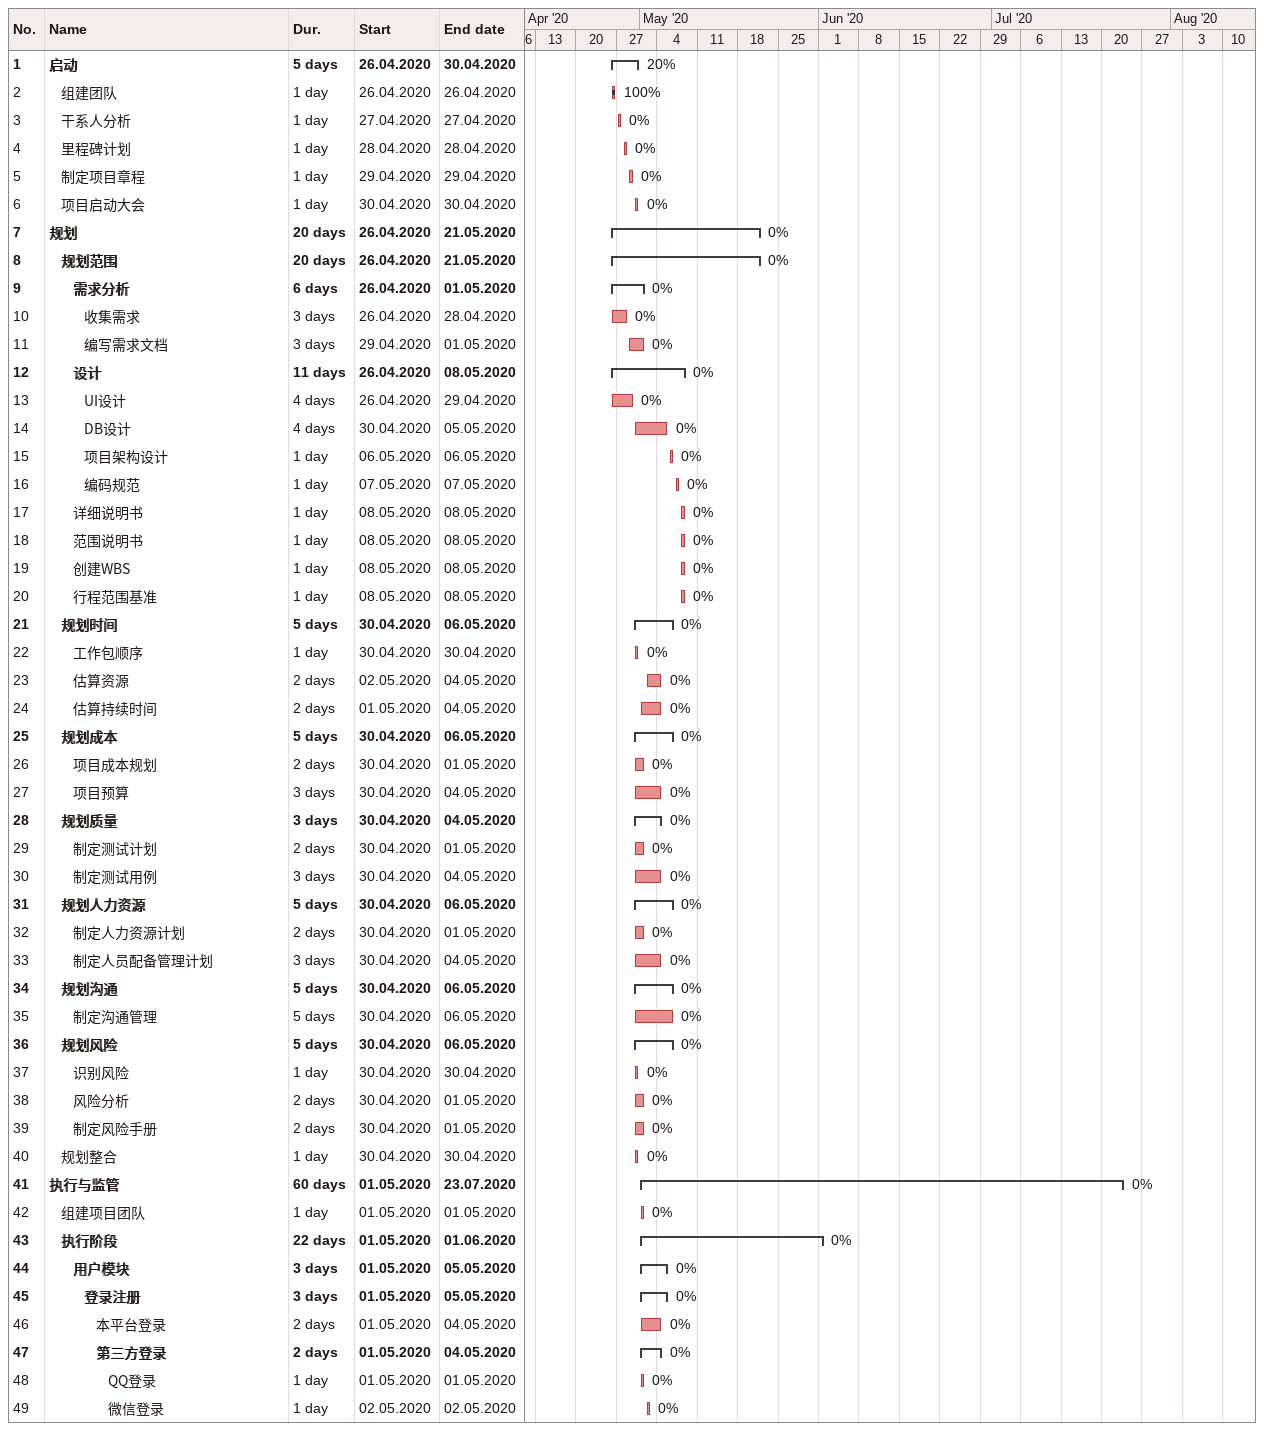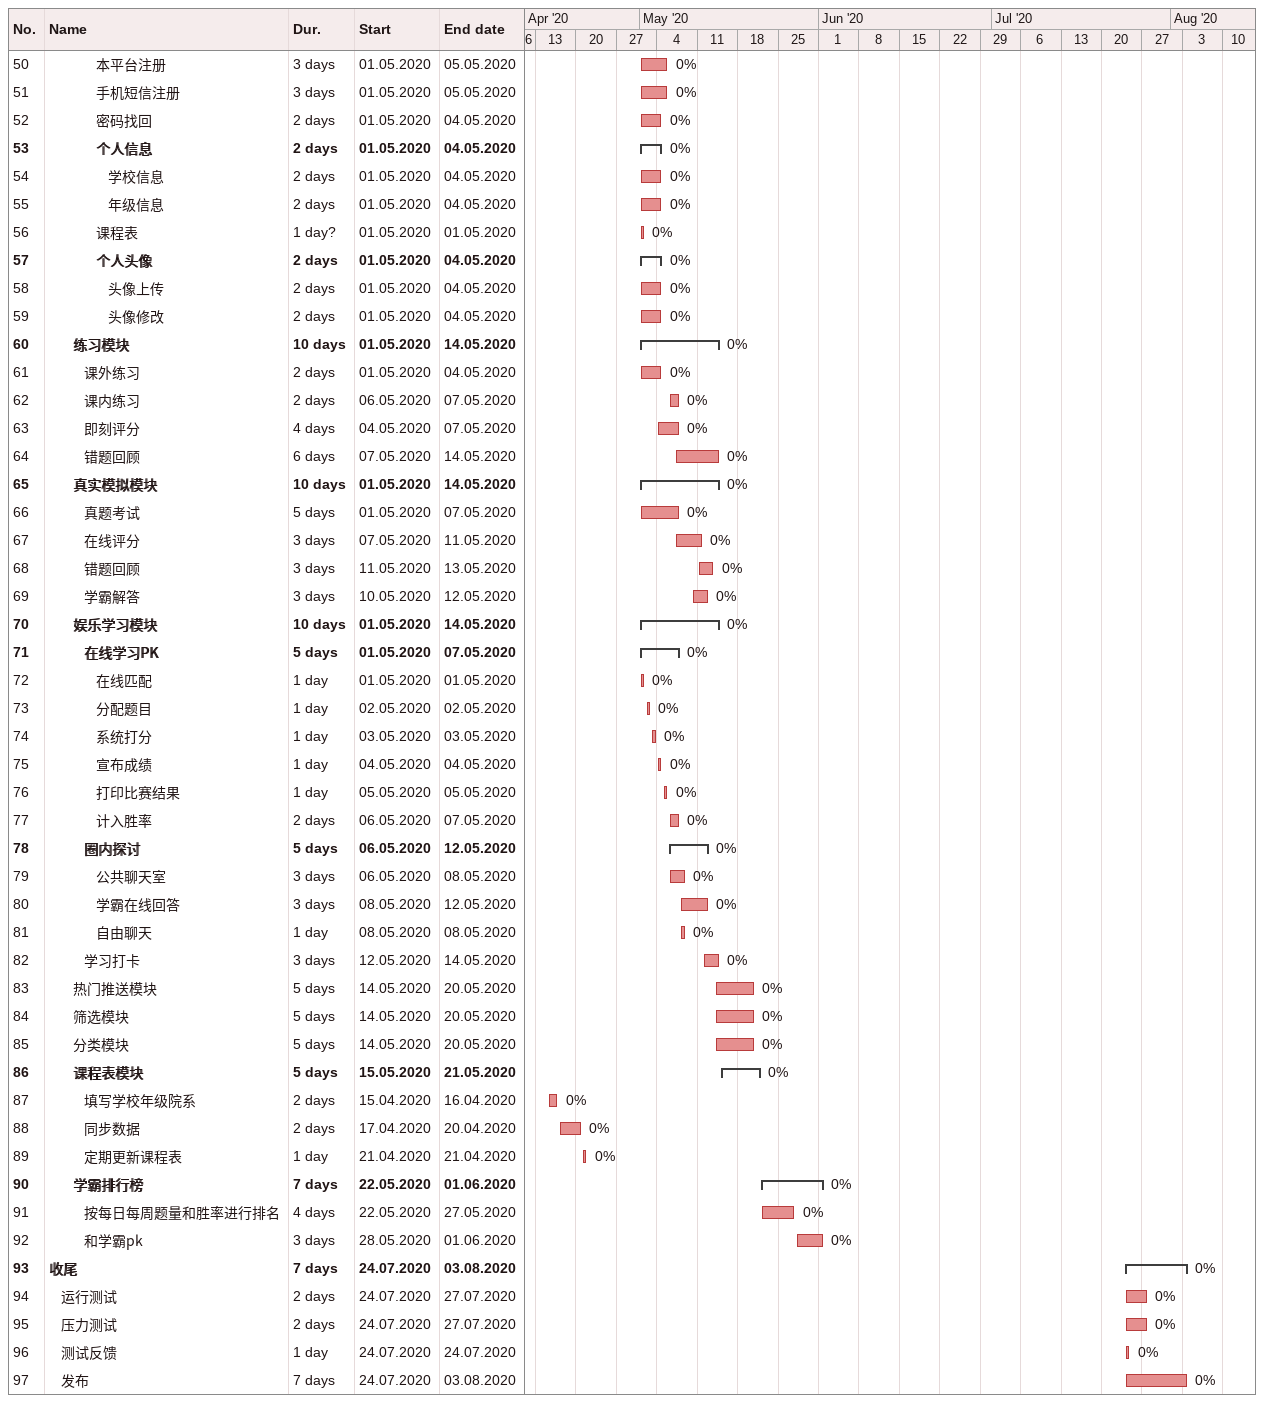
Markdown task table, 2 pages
| ID | Level | Task | Duration | Start | Finish | % complete |
|---|---|---|---|---|---|---|
| 1 | 1 | **启动** | 5d | 2020-04-26 | 2020-04-30 | 20 |
| 2 | 2 | 组建团队 | 1d | 2020-04-26 | 2020-04-26 | 100 |
| 3 | 2 | 干系人分析 | 1d | 2020-04-27 | 2020-04-27 | 0 |
| 4 | 2 | 里程碑计划 | 1d | 2020-04-28 | 2020-04-28 | 0 |
| 5 | 2 | 制定项目章程 | 1d | 2020-04-29 | 2020-04-29 | 0 |
| 6 | 2 | 项目启动大会 | 1d | 2020-04-30 | 2020-04-30 | 0 |
| 7 | 1 | **规划** | 20d | 2020-04-26 | 2020-05-21 | 0 |
| 8 | 2 | **规划范围** | 20d | 2020-04-26 | 2020-05-21 | 0 |
| 9 | 3 | **需求分析** | 6d | 2020-04-26 | 2020-05-01 | 0 |
| 10 | 4 | 收集需求 | 3d | 2020-04-26 | 2020-04-28 | 0 |
| 11 | 4 | 编写需求文档 | 3d | 2020-04-29 | 2020-05-01 | 0 |
| 12 | 3 | **设计** | 11d | 2020-04-26 | 2020-05-08 | 0 |
| 13 | 4 | UI设计 | 4d | 2020-04-26 | 2020-04-29 | 0 |
| 14 | 4 | DB设计 | 4d | 2020-04-30 | 2020-05-05 | 0 |
| 15 | 4 | 项目架构设计 | 1d | 2020-05-06 | 2020-05-06 | 0 |
| 16 | 4 | 编码规范 | 1d | 2020-05-07 | 2020-05-07 | 0 |
| 17 | 3 | 详细说明书 | 1d | 2020-05-08 | 2020-05-08 | 0 |
| 18 | 3 | 范围说明书 | 1d | 2020-05-08 | 2020-05-08 | 0 |
| 19 | 3 | 创建WBS | 1d | 2020-05-08 | 2020-05-08 | 0 |
| 20 | 3 | 行程范围基准 | 1d | 2020-05-08 | 2020-05-08 | 0 |
| 21 | 2 | **规划时间** | 5d | 2020-04-30 | 2020-05-06 | 0 |
| 22 | 3 | 工作包顺序 | 1d | 2020-04-30 | 2020-04-30 | 0 |
| 23 | 3 | 估算资源 | 2d | 2020-05-02 | 2020-05-04 | 0 |
| 24 | 3 | 估算持续时间 | 2d | 2020-05-01 | 2020-05-04 | 0 |
| 25 | 2 | **规划成本** | 5d | 2020-04-30 | 2020-05-06 | 0 |
| 26 | 3 | 项目成本规划 | 2d | 2020-04-30 | 2020-05-01 | 0 |
| 27 | 3 | 项目预算 | 3d | 2020-04-30 | 2020-05-04 | 0 |
| 28 | 2 | **规划质量** | 3d | 2020-04-30 | 2020-05-04 | 0 |
| 29 | 3 | 制定测试计划 | 2d | 2020-04-30 | 2020-05-01 | 0 |
| 30 | 3 | 制定测试用例 | 3d | 2020-04-30 | 2020-05-04 | 0 |
| 31 | 2 | **规划人力资源** | 5d | 2020-04-30 | 2020-05-06 | 0 |
| 32 | 3 | 制定人力资源计划 | 2d | 2020-04-30 | 2020-05-01 | 0 |
| 33 | 3 | 制定人员配备管理计划 | 3d | 2020-04-30 | 2020-05-04 | 0 |
| 34 | 2 | **规划沟通** | 5d | 2020-04-30 | 2020-05-06 | 0 |
| 35 | 3 | 制定沟通管理 | 5d | 2020-04-30 | 2020-05-06 | 0 |
| 36 | 2 | **规划风险** | 5d | 2020-04-30 | 2020-05-06 | 0 |
| 37 | 3 | 识别风险 | 1d | 2020-04-30 | 2020-04-30 | 0 |
| 38 | 3 | 风险分析 | 2d | 2020-04-30 | 2020-05-01 | 0 |
| 39 | 3 | 制定风险手册 | 2d | 2020-04-30 | 2020-05-01 | 0 |
| 40 | 2 | 规划整合 | 1d | 2020-04-30 | 2020-04-30 | 0 |
| 41 | 1 | **执行与监管** | 60d | 2020-05-01 | 2020-07-23 | 0 |
| 42 | 2 | 组建项目团队 | 1d | 2020-05-01 | 2020-05-01 | 0 |
| 43 | 2 | **执行阶段** | 22d | 2020-05-01 | 2020-06-01 | 0 |
| 44 | 3 | **用户模块** | 3d | 2020-05-01 | 2020-05-05 | 0 |
| 45 | 4 | **登录注册** | 3d | 2020-05-01 | 2020-05-05 | 0 |
| 46 | 5 | 本平台登录 | 2d | 2020-05-01 | 2020-05-04 | 0 |
| 47 | 5 | **第三方登录** | 2d | 2020-05-01 | 2020-05-04 | 0 |
| 48 | 6 | QQ登录 | 1d | 2020-05-01 | 2020-05-01 | 0 |
| 49 | 6 | 微信登录 | 1d | 2020-05-02 | 2020-05-02 | 0 |
| 50 | 5 | 本平台注册 | 3d | 2020-05-01 | 2020-05-05 | 0 |
| 51 | 5 | 手机短信注册 | 3d | 2020-05-01 | 2020-05-05 | 0 |
| 52 | 5 | 密码找回 | 2d | 2020-05-01 | 2020-05-04 | 0 |
| 53 | 5 | **个人信息** | 2d | 2020-05-01 | 2020-05-04 | 0 |
| 54 | 6 | 学校信息 | 2d | 2020-05-01 | 2020-05-04 | 0 |
| 55 | 6 | 年级信息 | 2d | 2020-05-01 | 2020-05-04 | 0 |
| 56 | 5 | 课程表 | 1d? | 2020-05-01 | 2020-05-01 | 0 |
| 57 | 5 | **个人头像** | 2d | 2020-05-01 | 2020-05-04 | 0 |
| 58 | 6 | 头像上传 | 2d | 2020-05-01 | 2020-05-04 | 0 |
| 59 | 6 | 头像修改 | 2d | 2020-05-01 | 2020-05-04 | 0 |
| 60 | 3 | **练习模块** | 10d | 2020-05-01 | 2020-05-14 | 0 |
| 61 | 4 | 课外练习 | 2d | 2020-05-01 | 2020-05-04 | 0 |
| 62 | 4 | 课内练习 | 2d | 2020-05-06 | 2020-05-07 | 0 |
| 63 | 4 | 即刻评分 | 4d | 2020-05-04 | 2020-05-07 | 0 |
| 64 | 4 | 错题回顾 | 6d | 2020-05-07 | 2020-05-14 | 0 |
| 65 | 3 | **真实模拟模块** | 10d | 2020-05-01 | 2020-05-14 | 0 |
| 66 | 4 | 真题考试 | 5d | 2020-05-01 | 2020-05-07 | 0 |
| 67 | 4 | 在线评分 | 3d | 2020-05-07 | 2020-05-11 | 0 |
| 68 | 4 | 错题回顾 | 3d | 2020-05-11 | 2020-05-13 | 0 |
| 69 | 4 | 学霸解答 | 3d | 2020-05-10 | 2020-05-12 | 0 |
| 70 | 3 | **娱乐学习模块** | 10d | 2020-05-01 | 2020-05-14 | 0 |
| 71 | 4 | **在线学习PK** | 5d | 2020-05-01 | 2020-05-07 | 0 |
| 72 | 5 | 在线匹配 | 1d | 2020-05-01 | 2020-05-01 | 0 |
| 73 | 5 | 分配题目 | 1d | 2020-05-02 | 2020-05-02 | 0 |
| 74 | 5 | 系统打分 | 1d | 2020-05-03 | 2020-05-03 | 0 |
| 75 | 5 | 宣布成绩 | 1d | 2020-05-04 | 2020-05-04 | 0 |
| 76 | 5 | 打印比赛结果 | 1d | 2020-05-05 | 2020-05-05 | 0 |
| 77 | 5 | 计入胜率 | 2d | 2020-05-06 | 2020-05-07 | 0 |
| 78 | 4 | **圈内探讨** | 5d | 2020-05-06 | 2020-05-12 | 0 |
| 79 | 5 | 公共聊天室 | 3d | 2020-05-06 | 2020-05-08 | 0 |
| 80 | 5 | 学霸在线回答 | 3d | 2020-05-08 | 2020-05-12 | 0 |
| 81 | 5 | 自由聊天 | 1d | 2020-05-08 | 2020-05-08 | 0 |
| 82 | 4 | 学习打卡 | 3d | 2020-05-12 | 2020-05-14 | 0 |
| 83 | 3 | 热门推送模块 | 5d | 2020-05-14 | 2020-05-20 | 0 |
| 84 | 3 | 筛选模块 | 5d | 2020-05-14 | 2020-05-20 | 0 |
| 85 | 3 | 分类模块 | 5d | 2020-05-14 | 2020-05-20 | 0 |
| 86 | 3 | **课程表模块** | 5d | 2020-05-15 | 2020-05-21 | 0 |
| 87 | 4 | 填写学校年级院系 | 2d | 2020-04-15 | 2020-04-16 | 0 |
| 88 | 4 | 同步数据 | 2d | 2020-04-17 | 2020-04-20 | 0 |
| 89 | 4 | 定期更新课程表 | 1d | 2020-04-21 | 2020-04-21 | 0 |
| 90 | 3 | **学霸排行榜** | 7d | 2020-05-22 | 2020-06-01 | 0 |
| 91 | 4 | 按每日每周题量和胜率进行排名 | 4d | 2020-05-22 | 2020-05-27 | 0 |
| 92 | 4 | 和学霸pk | 3d | 2020-05-28 | 2020-06-01 | 0 |
| 93 | 1 | **收尾** | 7d | 2020-07-24 | 2020-08-03 | 0 |
| 94 | 2 | 运行测试 | 2d | 2020-07-24 | 2020-07-27 | 0 |
| 95 | 2 | 压力测试 | 2d | 2020-07-24 | 2020-07-27 | 0 |
| 96 | 2 | 测试反馈 | 1d | 2020-07-24 | 2020-07-24 | 0 |
| 97 | 2 | 发布 | 7d | 2020-07-24 | 2020-08-03 | 0 |
